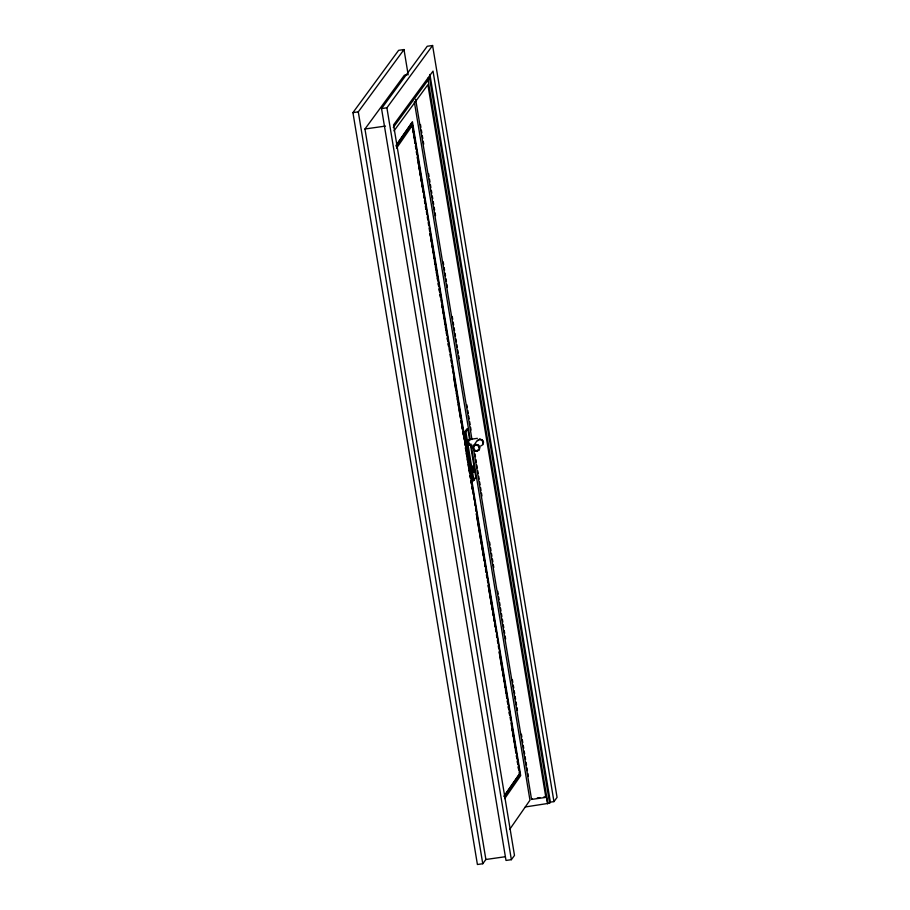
<?xml version="1.0" encoding="UTF-8"?>
<svg xmlns="http://www.w3.org/2000/svg" width="910" height="910" viewBox="0 0 910 910"><rect width="100%" height="100%" fill="white"/><g stroke="black" fill="none" stroke-linecap="round" stroke-linejoin="round"><path stroke-width="1.36" d="M477.352 438.336L468.4 439.621L469.344 445.331L469.48 444.091M473.609 445.695L473.007 448.277L474.417 450.575L477.033 451.235L479.32 449.87L479.934 447.288L478.512 444.99L475.896 444.33L473.609 445.695L477.227 440.486L479.513 439.132L482.129 439.78L483.551 442.078L482.937 444.66L480.651 446.025M474.019 445.991L473.484 448.209L474.713 450.177L476.954 450.746L478.922 449.574M482.732 444.091L483.255 441.862L482.038 439.894L479.786 439.325M396.453 144.747L412.435 121.724L520.679 775.604L504.697 798.639M395.941 145.873L411.752 123.112L414.994 142.733M396.396 146.1L411.764 123.965L412.23 126.763M396.521 148.182L412.514 125.136L519.826 773.318L503.822 796.364M470.368 444.273L475.885 477.648L473.086 480.821L464.953 431.647L466.91 428.837L467.831 428.963L469.674 440.099M473.951 480.435L465.897 431.75L467.831 428.963M473.609 472.108L472.802 466.216L473.609 472.108L472.711 472.245L473.882 471.721M473.086 480.821L475.043 478.012M504.868 795.26L519.428 774.285M504.629 796.489L519.644 774.854L519.178 772.055M509.736 829.328L529.961 800.208L470.993 444.023M505.027 856.765L485.883 859.495L482.766 863.738L477.409 864.5L352.932 112.624L398.625 50.323L403.995 49.561L408.169 74.813M352.932 112.624L358.29 111.862L403.995 49.561M485.883 859.495L364.955 128.993L404.415 75.189L407.145 74.802M553.951 801.619L433.024 71.128L393.552 124.932L514.491 855.423L511.374 859.677L506.005 860.439L381.54 108.563L427.234 46.262L432.591 45.5L557.068 797.376L553.951 801.619L550.379 802.131L549.595 803.189L525.298 806.965M381.54 108.563L386.898 107.801L432.591 45.5M393.291 127.468L429.554 78.044L549.595 803.189M393.996 130.881L427.871 84.71L545.852 797.387L531.554 799.412L472.904 445.172M531.554 799.412L532.066 798.707M545.852 797.387L546.375 796.671L547.547 803.803M477.625 440.781L479.593 439.61M427.768 78.294L429.554 78.044M364.955 128.993L385.465 126.081M537.264 797.968L539.869 797.604M543.77 797.046L546.375 796.671M464.953 431.647L465.897 431.75M479.809 439.439L481.97 439.985L483.142 441.885M475.782 445.104L478.034 445.661L479.251 447.64M481.845 440.178L483.062 442.146M429.907 74.438L550.379 802.131M427.996 79.705L547.809 803.45M420.454 124.511L420.921 127.32M421.387 130.119L421.853 132.928M422.308 135.726L422.775 138.536M423.241 141.334L423.707 144.133M428.576 173.571L429.042 176.381M429.509 179.179L429.964 181.977M430.43 184.787L430.896 187.585M431.363 190.395L431.829 193.193M432.284 196.003L432.75 198.801M433.217 201.611L433.683 204.409M434.15 207.207L434.605 210.017M435.071 212.815L435.537 215.624M443.193 261.875L443.659 264.685M444.125 267.483L444.592 270.281M445.047 273.091L445.513 275.889M445.98 278.699L446.446 281.497M446.912 284.307L447.367 287.105M452.247 316.543L452.714 319.342M453.169 322.151L453.635 324.95M454.101 327.759L454.568 330.558M455.034 333.356L455.489 336.165M455.955 338.964L456.422 341.773M456.888 344.572L457.355 347.381M457.81 350.179L458.276 352.989M458.742 355.787L459.209 358.586M466.864 404.848L467.33 407.646M467.797 410.455L468.252 413.254M468.718 416.063L469.185 418.862M469.651 421.66L470.117 424.47M470.572 427.268L471.039 430.077M474.986 453.908L475.452 456.706M475.919 459.504L476.374 462.314M476.84 465.112L477.306 467.922M477.773 470.72L478.239 473.53M478.694 476.328L479.161 479.126M479.627 481.936L480.093 484.734M480.56 487.544L481.015 490.342M481.481 493.152L481.947 495.95M489.603 542.201L490.069 545.01M490.536 547.809L490.99 550.618M491.457 553.416L491.923 556.226M492.39 559.024L492.856 561.834M493.311 564.632L493.777 567.43M497.724 591.261L498.191 594.071M498.657 596.869L499.112 599.679M499.579 602.477L500.045 605.275M500.511 608.085L500.978 610.883M501.433 613.693L501.899 616.491M502.365 619.301L502.832 622.099M503.298 624.908L503.753 627.707M504.22 630.505L504.686 633.314M505.152 636.113L505.619 638.922M512.341 679.565L512.808 682.375M513.274 685.173L513.74 687.983M514.196 690.781L514.662 693.579M515.128 696.389L515.595 699.187M516.061 701.997L516.516 704.795M516.982 707.605L517.449 710.403M521.396 734.233L521.862 737.032M522.317 739.841L522.784 742.64M523.25 745.449L523.716 748.247M524.183 751.057L524.638 753.855M525.104 756.654L525.571 759.463M526.037 762.261L526.503 765.071M526.958 767.869L527.425 770.679M527.891 773.477L528.357 776.287M415.654 99.338L471.971 439.575M414.346 101.863L470.299 439.814M415.46 145.532L415.927 148.341M416.393 151.14L416.848 153.949M417.315 156.748L417.781 159.557M418.247 162.355L423.116 191.794M423.582 194.592L424.049 197.39M424.515 200.2L424.97 202.998M425.436 205.808L425.903 208.606M426.369 211.416L426.835 214.214M427.29 217.012L427.757 219.822M428.223 222.62L428.69 225.43M429.156 228.228L429.611 231.038M430.077 233.836L437.733 280.087M438.199 282.896L438.665 285.695M439.132 288.504L439.587 291.302M440.053 294.101L440.52 296.91M440.986 299.709L441.452 302.518M441.907 305.316L446.787 334.755M447.254 337.553L447.709 340.363M448.175 343.161L448.641 345.959M449.108 348.769L449.574 351.567M450.029 354.377L450.495 357.175M450.962 359.985L451.428 362.783M451.895 365.592L452.35 368.391M452.816 371.189L453.282 373.999M453.749 376.797L460.471 417.451M460.938 420.249L461.404 423.048M461.87 425.857L462.337 428.655M462.792 431.465L463.258 434.263M463.725 437.073L464.191 439.871M464.657 442.681L465.112 445.479M465.579 448.277L469.526 472.108M469.992 474.918L470.447 477.716M470.914 480.514L471.38 483.324M471.846 486.122L472.313 488.932M472.768 491.73L473.234 494.539M473.7 497.338L474.167 500.136M474.633 502.946L475.088 505.744M475.555 508.553L476.021 511.352M476.487 514.161L484.143 560.412M484.609 563.21L485.075 566.02M485.53 568.818L485.997 571.628M486.463 574.426L486.93 577.224M487.396 580.034L487.851 582.832M488.317 585.642L492.264 609.461M492.731 612.271L493.197 615.069M493.652 617.879L494.119 620.677M494.585 623.486L495.051 626.285M495.518 629.083L495.973 631.893M496.439 634.691L496.905 637.5M497.372 640.299L497.838 643.108M498.293 645.907L498.76 648.716M499.226 651.514L499.692 654.313M500.147 657.122L506.881 697.765M507.348 700.575L507.814 703.373M508.269 706.171L508.736 708.981M509.202 711.779L509.668 714.589M510.135 717.387L510.59 720.197M511.056 722.995L511.522 725.793M511.989 728.603L515.936 752.433M516.391 755.232L516.857 758.041M517.324 760.84L517.79 763.638M518.256 766.447L518.711 769.246M412.696 129.573L413.163 132.371M413.629 135.18L414.084 137.979M414.55 140.777L415.017 143.587M415.483 146.385L415.95 149.194M416.405 151.993L416.871 154.802M417.337 157.601L418.498 164.608M418.964 167.417L419.43 170.215M419.885 173.014L420.352 175.823M420.818 178.622L421.284 181.431M421.751 184.23L422.206 187.039M422.672 189.837L423.139 192.636M423.605 195.445L424.071 198.243M424.526 201.053L424.993 203.851M425.459 206.65L425.925 209.459M429.861 233.29L430.328 236.088M430.794 238.886L431.26 241.696M431.727 244.494L432.182 247.304M432.648 250.102L433.114 252.912M433.581 255.71L434.047 258.508M434.502 261.318L434.969 264.116M435.435 266.926L435.901 269.724M436.368 272.534L436.823 275.332M437.289 278.13L437.755 280.94M438.222 283.738L438.688 286.548M439.143 289.346L439.61 292.144M440.076 294.954L440.542 297.752M441.703 304.759L442.169 307.569M442.624 310.367L443.09 313.176M443.557 315.975L444.023 318.784M444.489 321.583L444.945 324.381M445.411 327.19L445.877 329.989M446.344 332.798L446.799 335.597M447.265 338.406L447.731 341.204M448.198 344.003L448.664 346.812M453.533 376.239L455.853 390.253M456.32 393.063L456.786 395.861M457.241 398.671L457.707 401.469M458.174 404.279L458.64 407.077M459.106 409.875L459.561 412.685M460.028 415.483L460.494 418.293M460.96 421.091L461.427 423.901M461.882 426.699L462.348 429.497M462.815 432.307L463.281 435.105M465.363 447.72L465.829 450.53M466.295 453.328L466.762 456.126M467.228 458.936L467.683 461.734M468.149 464.544L468.616 467.342M469.082 470.151L469.537 472.95M470.004 475.748L470.47 478.558M470.936 481.356L471.403 484.165M471.858 486.964L472.324 489.773M476.271 513.593L478.592 527.607M479.058 530.416L479.524 533.214M479.979 536.024L480.446 538.822M480.912 541.621L481.379 544.43M481.845 547.228L482.3 550.038M482.766 552.836L483.233 555.646M483.699 558.444L484.165 561.242M484.62 564.052L485.087 566.85M485.553 569.66L486.02 572.458M486.486 575.268L486.941 578.066M488.101 585.073L488.568 587.871M489.034 590.681L489.5 593.479M489.955 596.289L490.422 599.087M490.888 601.897L491.354 604.695M491.821 607.493L492.276 610.303M492.742 613.101L493.209 615.911M493.675 618.709L494.141 621.519M494.596 624.317L495.063 627.115M499.237 652.345L502.263 670.568M502.718 673.366L503.185 676.176M503.651 678.974L504.117 681.783M504.584 684.582L505.039 687.391M505.505 690.189L505.971 692.988M506.438 695.797L506.904 698.596M507.359 701.405L507.825 704.203M508.292 707.013L508.758 709.811M509.225 712.61L509.68 715.419M511.773 728.034L512.239 730.832M512.694 733.642L513.16 736.44M513.627 739.25L514.093 742.048M514.559 744.846L515.014 747.656M515.481 750.454L515.947 753.264M516.414 756.062L516.88 758.86M517.335 761.67L517.801 764.468M518.268 767.278L518.734 770.076M386.898 107.801L511.374 859.677M358.29 111.862L482.766 863.738M473.814 446.264L473.291 448.493L474.508 450.461L476.76 451.03L478.728 449.858L479.445 447.356L478.228 445.388L475.975 444.819L473.814 446.264"/></g></svg>
